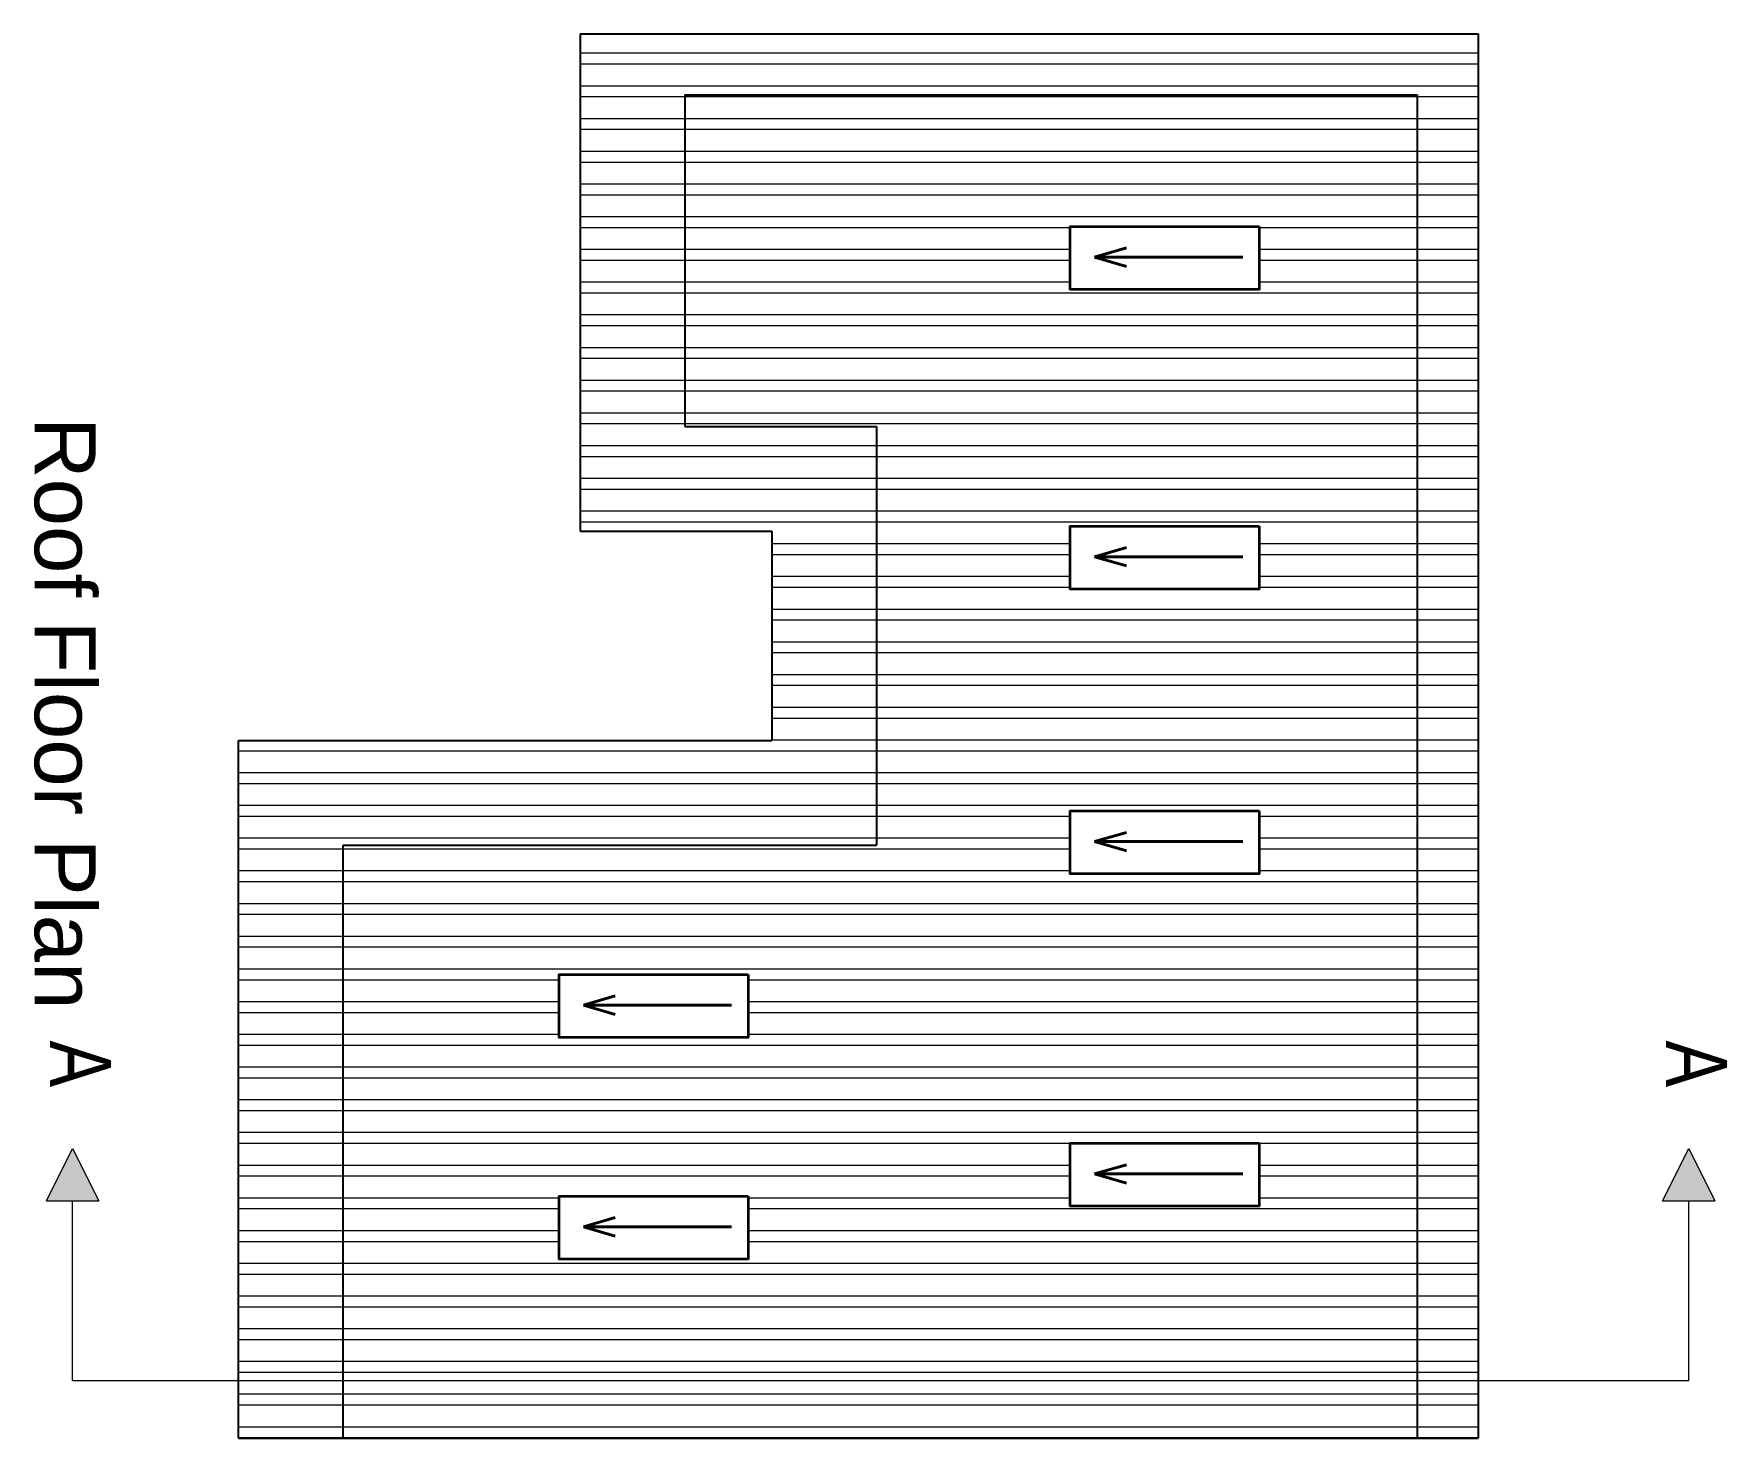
# Model space of a CAD drawing. Header units: inches. Extents: x 367408 to 389323, y -53247 to -41521.
# Drawn here: x 377987.5 to 378375.9, y -51432.8 to -51110.8 of the extents above; entities that cross this region are included whole.
import ezdxf

# ---------------------------------------------------------------- set-up
doc = ezdxf.new("R2010")
doc.units = ezdxf.units.IN
doc.header["$LTSCALE"] = 2
doc.header["$MEASUREMENT"] = 0
doc.layers.get('0').update_dxf_attribs({"linetype": 'CONTINUOUS'})
for name, color, linetype, lineweight in [('DIM_LINE', 173, 'CONTINUOUS', 20), ('door', 20, 'CONTINUOUS', 35), ('OUTLINE', 1, 'CONTINUOUS', 25), ('WALL - A', 1, 'CONTINUOUS', 40)]:
    doc.layers.add(name, color=color, linetype=linetype, lineweight=lineweight)
doc.styles.get("Standard").update_dxf_attribs({"font": 'ARIALN.TTF'})
pattern_1 = [(360, (429792.131, 325242.289), (1e-15, 7.5), []), (360, (429794.631, 325239.789), (1e-15, 7.5), [])]

msp = doc.modelspace()

# ---------------------------------------------------------------- hatches: boundary and pattern name
at = {"linetype": 'ByBlock', "lineweight": 5}
for points in [[(377996.34, -51366.45), (377990.34, -51378.45), (378002.34, -51378.45)], [(378367.07, -51366.45), (378361.07, -51378.45), (378373.07, -51378.45)]]:
    msp.add_hatch(color=7, dxfattribs=at).paths.add_polyline_path(points)
at = {"layer": 'DIM_LINE'}
h = msp.add_hatch(dxfattribs=at)
h.set_pattern_fill('ANSI32', color=256, scale=20, angle=-45)
h.set_pattern_definition(pattern_1)
h.paths.add_polyline_path([(378034.43, -51419.62), (378058.43, -51419.62), (378058.43, -51296.83), (378180.77, -51296.83), (378180.77, -51200.83), (378136.77, -51200.83), (378136.77, -51124.83), (378180.77, -51124.83), (378304.77, -51124.83), (378304.77, -51419.62), (378318.77, -51419.62), (378318.77, -51110.83), (378112.77, -51110.83), (378112.77, -51224.83), (378156.77, -51224.83), (378156.77, -51272.83), (378034.43, -51272.83)])
h = msp.add_hatch(dxfattribs=at)
h.set_pattern_fill('ANSI32', color=256, scale=20, angle=-45)
h.set_pattern_definition(pattern_1)
h.paths.add_polyline_path([(378180.77, -51296.83), (378058.43, -51296.83), (378058.43, -51419.62), (378304.77, -51419.62), (378304.77, -51124.83), (378180.77, -51124.83), (378136.77, -51124.83), (378136.77, -51200.83), (378180.77, -51200.83)])
h.paths.add_polyline_path([(378151.28, -51340.94), (378107.95, -51340.94), (378107.95, -51326.49), (378151.28, -51326.49)], flags=16)
h.paths.add_polyline_path([(378225.21, -51365.22), (378268.54, -51365.22), (378268.54, -51379.67), (378225.21, -51379.67)], flags=16)
h.paths.add_polyline_path([(378151.28, -51377.33), (378151.28, -51391.79), (378107.95, -51391.79), (378107.95, -51377.33)], flags=16)
h.paths.add_polyline_path([(378225.21, -51303.46), (378225.21, -51289.01), (378268.54, -51289.01), (378268.54, -51303.46)], flags=16)
h.paths.add_polyline_path([(378225.21, -51238.14), (378225.21, -51223.69), (378268.54, -51223.69), (378268.54, -51238.14)], flags=16)
h.paths.add_polyline_path([(378225.21, -51169.43), (378225.21, -51154.98), (378268.54, -51154.98), (378268.54, -51169.43)], flags=16)
h = msp.add_hatch(dxfattribs=at)
h.set_pattern_fill('ANSI32', color=256, scale=20, angle=-45)
h.set_pattern_definition(pattern_1)
h.paths.add_polyline_path([(378058.43, -51432.83), (378058.43, -51419.62), (378034.43, -51419.62), (378034.43, -51432.83)])
h = msp.add_hatch(dxfattribs=at)
h.set_pattern_fill('ANSI32', color=256, scale=20, angle=-45)
h.set_pattern_definition(pattern_1)
h.paths.add_polyline_path([(378304.77, -51432.83), (378304.77, -51419.62), (378058.43, -51419.62), (378058.43, -51432.83)])
h = msp.add_hatch(dxfattribs=at)
h.set_pattern_fill('ANSI32', color=256, scale=20, angle=-45)
h.set_pattern_definition(pattern_1)
h.paths.add_polyline_path([(378304.77, -51432.83), (378318.77, -51432.83), (378318.77, -51419.62), (378304.77, -51419.62)])

# ---------------------------------------------------------------- linework, layer by layer
at = {"color": 7, "linetype": 'ByBlock', "lineweight": 5}
for p, q in [((377990.34, -51378.45), (377996.34, -51366.45)), ((377996.34, -51366.45), (378002.34, -51378.45)), ((378361.07, -51378.45), (378367.07, -51366.45)), ((378367.07, -51366.45), (378373.07, -51378.45)), ((377990.34, -51378.45), (378002.34, -51378.45)), ((377996.34, -51419.62), (377996.34, -51378.45)), ((378361.07, -51378.45), (378373.07, -51378.45)), ((378367.07, -51419.62), (378367.07, -51378.45)), ((377996.34, -51419.62), (378367.07, -51419.62))]:
    msp.add_line(p, q, dxfattribs=at)
at = {"layer": 'DIM_LINE'}
for points in [[(378225.21, -51154.98), (378225.21, -51169.43), (378268.54, -51169.43), (378268.54, -51154.98)], [(378225.21, -51223.69), (378225.21, -51238.14), (378268.54, -51238.14), (378268.54, -51223.69)], [(378225.21, -51289.01), (378225.21, -51303.46), (378268.54, -51303.46), (378268.54, -51289.01)], [(378107.95, -51326.49), (378107.95, -51340.94), (378151.28, -51340.94), (378151.28, -51326.49)], [(378225.21, -51365.22), (378225.21, -51379.67), (378268.54, -51379.67), (378268.54, -51365.22)], [(378107.95, -51377.33), (378107.95, -51391.79), (378151.28, -51391.79), (378151.28, -51377.33)]]:
    msp.add_lwpolyline(points, close=True, dxfattribs=at)
at = {"layer": 'door', "ltscale": 0.5}
for points in [[(378268.54, -51154.98), (378268.54, -51169.43), (378225.21, -51169.43), (378225.21, -51154.98)], [(378268.54, -51223.69), (378268.54, -51238.14), (378225.21, -51238.14), (378225.21, -51223.69)], [(378268.54, -51289.01), (378268.54, -51303.46), (378225.21, -51303.46), (378225.21, -51289.01)], [(378151.28, -51326.49), (378151.28, -51340.94), (378107.95, -51340.94), (378107.95, -51326.49)], [(378268.54, -51365.22), (378268.54, -51379.67), (378225.21, -51379.67), (378225.21, -51365.22)], [(378151.28, -51377.33), (378151.28, -51391.79), (378107.95, -51391.79), (378107.95, -51377.33)]]:
    msp.add_lwpolyline(points, close=True, dxfattribs=at)
at = {"layer": 'OUTLINE'}
for p, q in [((378112.77, -51110.83), (378318.77, -51110.83)), ((378112.77, -51110.83), (378112.77, -51224.83)), ((378318.77, -51110.83), (378318.77, -51432.83)), ((378136.77, -51124.83), (378136.77, -51200.83)), ((378136.77, -51124.83), (378180.77, -51124.83)), ((378180.77, -51124.83), (378304.77, -51124.83)), ((378304.77, -51124.83), (378304.77, -51432.83)), ((378136.77, -51200.83), (378180.77, -51200.83)), ((378180.77, -51200.83), (378180.77, -51296.83)), ((378112.77, -51224.83), (378156.77, -51224.83)), ((378156.77, -51224.83), (378156.77, -51272.83)), ((378034.43, -51272.83), (378156.77, -51272.83)), ((378034.43, -51432.83), (378034.43, -51272.83)), ((378058.43, -51296.83), (378180.77, -51296.83)), ((378058.43, -51432.83), (378058.43, -51296.83)), ((378034.43, -51432.83), (378318.77, -51432.83))]:
    msp.add_line(p, q, dxfattribs=at)
at = {"layer": 'WALL - A'}
for p, q in [((378230.8, -51162.01), (378238.1, -51159.89)), ((378264.78, -51162.01), (378230.8, -51162.01)), ((378230.8, -51162.01), (378238.1, -51164.14)), ((378230.8, -51230.72), (378238.1, -51228.59)), ((378264.78, -51230.72), (378230.8, -51230.72)), ((378230.8, -51230.72), (378238.1, -51232.84)), ((378230.8, -51296.04), (378238.1, -51293.92)), ((378264.78, -51296.04), (378230.8, -51296.04)), ((378230.8, -51296.04), (378238.1, -51298.17)), ((378113.54, -51333.52), (378120.83, -51331.4)), ((378147.51, -51333.52), (378113.54, -51333.52)), ((378113.54, -51333.52), (378120.83, -51335.65)), ((378230.8, -51372.25), (378238.1, -51370.13)), ((378264.78, -51372.25), (378230.8, -51372.25)), ((378230.8, -51372.25), (378238.1, -51374.38)), ((378113.54, -51384.37), (378120.83, -51382.24)), ((378147.51, -51384.37), (378113.54, -51384.37)), ((378113.54, -51384.37), (378120.83, -51386.49))]:
    msp.add_line(p, q, dxfattribs=at)

# ---------------------------------------------------------------- texts
at = {"color": 7, "linetype": 'ByBlock', "lineweight": 5, "char_height": 14, "rotation": 270}
for s, insert, width, attachment_point in [('{\\fArial CE|b0|i0|c0|p34;Roof\\fArial CE|b0|i0|c238|p34; Floor Plan}', (377994.55, -51266.61), 235.547, 5), ('A', (377991.15, -51352.34), 26.5803, 9), ('A', (378361.89, -51352.34), 26.5803, 9)]:
    msp.add_mtext(s, dxfattribs=dict(at, insert=insert, width=width, attachment_point=attachment_point))

doc.saveas('drawing.dxf')
